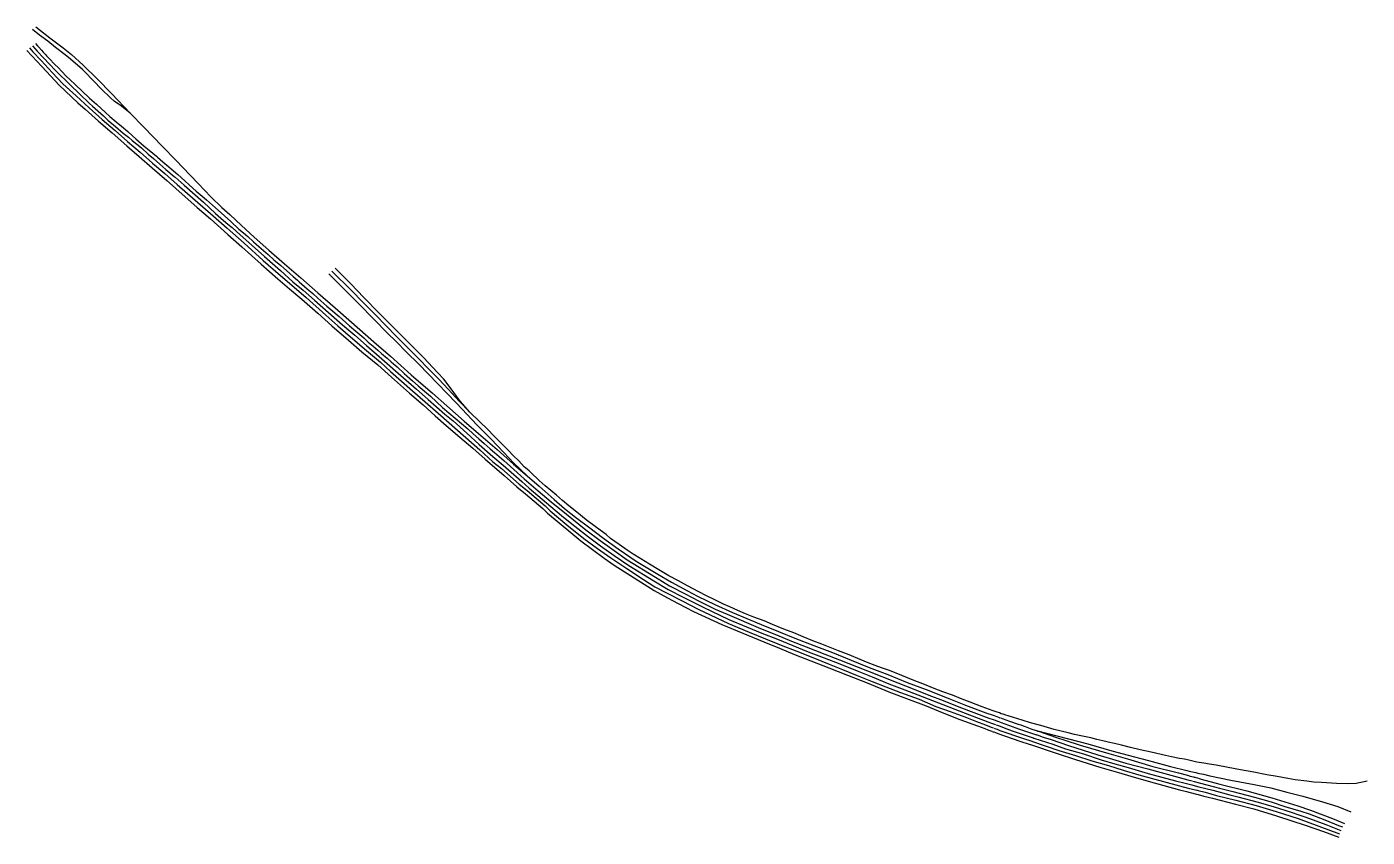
# Model space of a CAD drawing. Extents: x 6451167 to 6455043, y 1871096 to 1873438.
import ezdxf

# ---------------------------------------------------------------- set-up
doc = ezdxf.new("R2010")
doc.units = 0
doc.header["$LTSCALE"] = 100
doc.header["$MEASUREMENT"] = 0
doc.linetypes.add('D5', pattern=[1.05, 1, -0.05])
for name, color, linetype in [('seg001', 1, 'CONTINUOUS'), ('seg002', 1, 'CONTINUOUS'), ('seg003', 1, 'CONTINUOUS'), ('seg004', 1, 'CONTINUOUS'), ('seg005', 1, 'CONTINUOUS'), ('seg006', 1, 'CONTINUOUS'), ('seg007', 1, 'D5'), ('seg008', 1, 'CONTINUOUS'), ('seg009', 1, 'CONTINUOUS'), ('seg010', 1, 'CONTINUOUS'), ('seg011', 1, 'CONTINUOUS'), ('seg012', 1, 'D5')]:
    doc.layers.add(name, color=color, linetype=linetype)

msp = doc.modelspace()

# ---------------------------------------------------------------- linework, layer by layer
at = {"layer": 'seg001'}
for points in [[(6454089.7, 1871402.8), (6454089.7, 1871402.8), (6454236, 1871365.1), (6454305, 1871345.3), (6454352.2, 1871332.8), (6454411.1, 1871317), (6454474.8, 1871300), (6454521.6, 1871288.6), (6454528.3, 1871287), (6454533.3, 1871285.7), (6454538.7, 1871284.3), (6454542.7, 1871283.5), (6454547.5, 1871282.3)], [(6454089.7, 1871402.8), (6454089.7, 1871402.8), (6454089.7, 1871402.8), (6454089.7, 1871402.8), (6454089.7, 1871402.8), (6454089.7, 1871402.8), (6454089.7, 1871402.8), (6454089.7, 1871402.8), (6454090, 1871402.7), (6454090.4, 1871402.6), (6454091, 1871402.4), (6454092.7, 1871401.9), (6454145.3, 1871383.8), (6454169.4, 1871375.8), (6454212.9, 1871361.6), (6454296.3, 1871337.2), (6454350.1, 1871321.8), (6454423.7, 1871300.1), (6454497.9, 1871281.5), (6454523.6, 1871274.5), (6454531.4, 1871272.5), (6454536.6, 1871271.1), (6454539.7, 1871270.3), (6454541.3, 1871269.9), (6454542.5, 1871269.5)], [(6454068.4, 1871363.6), (6454069.7, 1871363.2), (6454146.7, 1871337.1), (6454199.4, 1871320.4), (6454270.4, 1871298.1), (6454324.3, 1871282.2), (6454360.1, 1871271.7), (6454410, 1871258), (6454500.5, 1871233), (6454520.5, 1871227.8), (6454545.9, 1871220.9), (6454549.4, 1871220.1)], [(6454073.7, 1871372.9), (6454075.8, 1871372.2), (6454151.8, 1871346.5), (6454199.9, 1871331.4), (6454247.2, 1871316.7), (6454295, 1871302.5), (6454337.3, 1871289.5), (6454383.2, 1871276.3), (6454464.9, 1871253.8), (6454525.6, 1871237.7), (6454550.3, 1871231.7), (6454551.4, 1871231.4)], [(6454079.7, 1871381.8), (6454078.1, 1871382.3), (6454079.7, 1871381.8), (6454134.5, 1871364.6), (6454171.1, 1871351.4), (6454223.2, 1871337), (6454273.6, 1871319.7), (6454313.2, 1871308.1), (6454352, 1871297), (6454410.3, 1871279.8), (6454489.1, 1871258.7), (6454513.6, 1871253.1), (6454536, 1871247.2), (6454552.2, 1871242.4), (6454553.8, 1871242)], [(6454084.8, 1871392.4), (6454087, 1871391.8), (6454088.9, 1871391.2), (6454093.6, 1871389.5), (6454106.8, 1871385), (6454129.9, 1871377.7), (6454179.3, 1871361.1), (6454264.3, 1871333.5), (6454297.4, 1871324.4), (6454345.8, 1871309.8), (6454409.2, 1871292.9), (6454524.5, 1871261.6), (6454537.4, 1871258.2)]]:
    msp.add_lwpolyline(points, dxfattribs=at)
at = {"layer": 'seg002'}
msp.add_lwpolyline([(6454548.1, 1871282.2), (6454553.3, 1871281.1), (6454558.4, 1871280.1), (6454564, 1871278.8), (6454570.1, 1871277.6), (6454588.1, 1871273.5), (6454649.5, 1871260.6), (6454716.5, 1871248.4), (6454764.4, 1871238.2), (6454810.6, 1871226.1), (6454857.6, 1871214.6), (6454914.5, 1871198.3), (6454958.7, 1871184.3), (6454996.4, 1871168.6)], dxfattribs=at)
at = {"layer": 'seg003'}
for points in [[(6452614.3, 1872140.2), (6452649, 1872110.6), (6452692.4, 1872072), (6452721.8, 1872046), (6452754.3, 1872020.3), (6452794.9, 1871989.8), (6452831.6, 1871962.2), (6452877.7, 1871928.7), (6452929.5, 1871893.1), (6452991.9, 1871856.3), (6453031.9, 1871833), (6453077.9, 1871808.1), (6453106.6, 1871792.5), (6453156.8, 1871768.3), (6453208.3, 1871744.7), (6453291.2, 1871710.5), (6453341.2, 1871690.5), (6453388.6, 1871671.1), (6453442.7, 1871649.5), (6453497.1, 1871629.3), (6453550.6, 1871607.3), (6453602.7, 1871586.5), (6453656.7, 1871565.6), (6453713, 1871542.5), (6453767.7, 1871522.5), (6453828.4, 1871498.6), (6453881.8, 1871477.3), (6453941, 1871455.2), (6453961.5, 1871447.9), (6453972.2, 1871444.2), (6453977.1, 1871442.4), (6453981.5, 1871440.8)], [(6453989.4, 1871451.3), (6453985.3, 1871452.7), (6453979.8, 1871454.7), (6453970.7, 1871457.9), (6453961.7, 1871460.9), (6453930.1, 1871472.5), (6453895.4, 1871485.6), (6453871.8, 1871494.5), (6453844.5, 1871505.7), (6453816.5, 1871516.2), (6453791.3, 1871525.5), (6453762.9, 1871536.6), (6453730.5, 1871550), (6453697.6, 1871562.9), (6453662.2, 1871577.1), (6453638.9, 1871584.9), (6453620.2, 1871592), (6453600.7, 1871599.6), (6453577.2, 1871609.7), (6453545.4, 1871622.3), (6453514.9, 1871634.7), (6453485.2, 1871646.1), (6453466.2, 1871653.9), (6453440.5, 1871663.6), (6453412.5, 1871674.9), (6453384.8, 1871686), (6453356.2, 1871697), (6453323.8, 1871710.6), (6453299.1, 1871721), (6453269.1, 1871731.8), (6453245.8, 1871741.7), (6453223.6, 1871750.9), (6453200.6, 1871761.9), (6453182.2, 1871769.1), (6453156.8, 1871781.3), (6453132.4, 1871793.4), (6453110.2, 1871805), (6453077.6, 1871822.2), (6453051.6, 1871836.3), (6453023.6, 1871851.5), (6452994.7, 1871868.7), (6452967.9, 1871884.9), (6452942.7, 1871900.5), (6452920.9, 1871914), (6452903.1, 1871925), (6452880.5, 1871941.2), (6452855.4, 1871959), (6452842.2, 1871970.2), (6452814.7, 1871990.4), (6452785, 1872012.6), (6452757.5, 1872034.8), (6452734.3, 1872053.8), (6452716.1, 1872068.6), (6452698.4, 1872083.9), (6452682.3, 1872097.8), (6452665.9, 1872111.4), (6452649.2, 1872126.3), (6452623.8, 1872150.5)], [(6452583.9, 1872108.7), (6452608.8, 1872088.1), (6452658.9, 1872045.4), (6452672.5, 1872032.1), (6452740.1, 1871976.6), (6452769, 1871952.5), (6452837.2, 1871902.3), (6452865.9, 1871881.6), (6452923.3, 1871845.4), (6452981.4, 1871808.9), (6453019.9, 1871787.4), (6453050.4, 1871771.4), (6453095.4, 1871748.3), (6453176.8, 1871710.8), (6453237.4, 1871685), (6453298.2, 1871660.3), (6453344.2, 1871641.6), (6453387.2, 1871623.5), (6453434.3, 1871605.7), (6453486.4, 1871584.7), (6453540.1, 1871563.9), (6453597.4, 1871541.5), (6453660.3, 1871516), (6453718.5, 1871493.8), (6453767.7, 1871475), (6453813.9, 1871456.4), (6453865.5, 1871436.3), (6453916.6, 1871417.1), (6453937.5, 1871409.5), (6453946.7, 1871406), (6453952.3, 1871404), (6453955, 1871403), (6453957.8, 1871402)], [(6452591.3, 1872116.2), (6452613.7, 1872097.6), (6452665.8, 1872053.2), (6452680.7, 1872039.1), (6452728.6, 1871998.6), (6452778.2, 1871958.9), (6452817.9, 1871930), (6452856.4, 1871902.7), (6452902.4, 1871872.6), (6452950.9, 1871840.8), (6452983.3, 1871819.5), (6453018.8, 1871801.1), (6453062.6, 1871778.4), (6453108.5, 1871754.5), (6453196.2, 1871713.3), (6453256.2, 1871688.3), (6453303.3, 1871669.1), (6453348.5, 1871651), (6453393.5, 1871633.1), (6453444.8, 1871612.7), (6453487.3, 1871595.7), (6453525.8, 1871580.4), (6453568.9, 1871563.2), (6453611.9, 1871546.1), (6453651.1, 1871530.5), (6453694, 1871513.4), (6453747.6, 1871494.3), (6453795.8, 1871473.8), (6453837.1, 1871459.3), (6453879.7, 1871443.1), (6453914, 1871430.1), (6453939.1, 1871420.7), (6453951.6, 1871415.7), (6453958.5, 1871413.1), (6453963, 1871411.4)], [(6452598.3, 1872123.7), (6452620, 1872104.7), (6452670, 1872061.6), (6452713.7, 1872025), (6452743, 1872001.4), (6452791.6, 1871963.9), (6452826.3, 1871937.8), (6452865.8, 1871910.1), (6452907.9, 1871880.7), (6452980.1, 1871837), (6453022, 1871811.5), (6453066.8, 1871788), (6453111.1, 1871766.2), (6453122.7, 1871760.2), (6453197, 1871725.3), (6453248.4, 1871703.4), (6453293, 1871685.4), (6453338.5, 1871667.6), (6453382.5, 1871649.6), (6453426.8, 1871631.8), (6453472.8, 1871614.3), (6453518, 1871596.6), (6453568.1, 1871576.4), (6453611.6, 1871559.5), (6453659.7, 1871539.1), (6453706.5, 1871521.9), (6453744.3, 1871507.2), (6453786, 1871490.9), (6453833.9, 1871472.6), (6453880.5, 1871453.9), (6453946.3, 1871429.4), (6453957.2, 1871425.5), (6453962.9, 1871423.4), (6453965.6, 1871422.4), (6453968.5, 1871421.3)], [(6452605.5, 1872131.1), (6452645.6, 1872096.8), (6452683.4, 1872064.5), (6452727.7, 1872029.3), (6452784.1, 1871984.4), (6452824.8, 1871953.5), (6452865.9, 1871924.1), (6452903, 1871897.4), (6452984.9, 1871847.3), (6453025.2, 1871822.6), (6453070.8, 1871799.4), (6453089.2, 1871789), (6453111.8, 1871778.2), (6453130.4, 1871768.3), (6453158, 1871754.7), (6453192.9, 1871740.4), (6453288.8, 1871699.1), (6453335.2, 1871680.3), (6453378.5, 1871662.7), (6453420.7, 1871645.5), (6453475.1, 1871624.7), (6453517.7, 1871608), (6453598.7, 1871576.2), (6453686.3, 1871541.8), (6453730.6, 1871524.2), (6453775.8, 1871506.4), (6453816.7, 1871491), (6453862.6, 1871472.7), (6453949.5, 1871439.7), (6453961.6, 1871435.5), (6453967.7, 1871433.5), (6453974, 1871431.2)]]:
    msp.add_lwpolyline(points, dxfattribs=at)
at = {"layer": 'seg004'}
msp.add_lwpolyline([(6455043.4, 1871257.6), (6455011.4, 1871251), (6454986.9, 1871250.1), (6454955, 1871250.7), (6454911.4, 1871253.4), (6454889.5, 1871254.5), (6454868.4, 1871257.5), (6454835.3, 1871261.6), (6454814.2, 1871265.3), (6454782.7, 1871271.4), (6454753.2, 1871275.9), (6454715.3, 1871283.6), (6454676.9, 1871290.8), (6454641.3, 1871297.4), (6454606.5, 1871303.5), (6454587.2, 1871306.7), (6454571.1, 1871309.8), (6454550.6, 1871313), (6454531.3, 1871317.6), (6454514.8, 1871321), (6454501.1, 1871323.2), (6454477.2, 1871328.2), (6454459.7, 1871332.2), (6454418.9, 1871341), (6454387.1, 1871348.3), (6454358.8, 1871355), (6454332.6, 1871361.6), (6454312.4, 1871366.3), (6454294.8, 1871370.4), (6454278.7, 1871373.8), (6454261.7, 1871378.4), (6454244, 1871382.4), (6454219.7, 1871388.1), (6454197.3, 1871392.8), (6454178.6, 1871397.2), (6454158.3, 1871402.6), (6454138.4, 1871407), (6454099.4, 1871418.3), (6454096, 1871419.2), (6454069.7, 1871425.8), (6454045.7, 1871433.7), (6454020.9, 1871441.7), (6454005.4, 1871446.2), (6453998, 1871448.7), (6453991, 1871451.1)], dxfattribs=at)
at = {"layer": 'seg005'}
for points in [[(6451730.7, 1872915.9), (6451753.7, 1872895), (6451788.2, 1872863.7), (6451824.3, 1872830), (6451866.8, 1872792.5), (6451912.6, 1872753.1), (6451959.3, 1872712.5), (6452008.8, 1872669.3), (6452058.9, 1872625.6), (6452106.3, 1872583.9), (6452170.8, 1872527.1), (6452218.7, 1872485.9), (6452278.6, 1872432.4), (6452339.8, 1872379.3), (6452382.1, 1872342.2), (6452432.3, 1872298.1), (6452472.9, 1872262.7), (6452527.4, 1872215.9), (6452574.9, 1872173.7), (6452614.3, 1872140.2)], [(6451697.9, 1872883), (6451748.8, 1872837.9), (6451789.3, 1872801.8), (6451844.9, 1872752.2), (6451893.2, 1872709.1), (6451926.8, 1872680.8), (6451962.6, 1872650.4), (6452008.8, 1872610.4), (6452048.7, 1872574), (6452096.9, 1872532.4), (6452135.7, 1872498.5), (6452182.4, 1872460.6), (6452221.8, 1872425.4), (6452273.7, 1872379.2), (6452313.3, 1872344.9), (6452348.3, 1872313.3), (6452380, 1872286), (6452419.7, 1872252.2), (6452456.7, 1872219.8), (6452492.7, 1872188), (6452547.2, 1872141.2), (6452583.9, 1872108.7)], [(6451705.8, 1872891.8), (6451746.8, 1872855.5), (6451795.6, 1872812.5), (6451850.5, 1872762.5), (6451900.9, 1872719.1), (6451933.8, 1872690.9), (6451974.5, 1872655.1), (6452031.9, 1872604.6), (6452066.9, 1872573.7), (6452103.3, 1872542.2), (6452149.6, 1872502.7), (6452189.6, 1872468.2), (6452218.5, 1872441.6), (6452282.7, 1872385.8), (6452318.8, 1872354.3), (6452356.5, 1872320.8), (6452436.8, 1872251.3), (6452477.1, 1872214.8), (6452515.2, 1872180.3), (6452540.2, 1872161), (6452591.3, 1872116.2)], [(6451712.6, 1872898.7), (6451735.9, 1872878.5), (6451748.8, 1872867.5), (6451760.9, 1872857.4), (6451784.4, 1872836.2), (6451800.8, 1872821.9), (6451818.6, 1872805.3), (6451854.7, 1872774.1), (6451900.8, 1872733.1), (6451936.8, 1872701.2), (6451965.8, 1872676.9), (6451998.9, 1872647.9), (6452039.5, 1872612.1), (6452079.7, 1872576.9), (6452115.8, 1872546.2), (6452149.3, 1872516.8), (6452178.7, 1872491.5), (6452209.6, 1872464.9), (6452240.6, 1872437.1), (6452294.1, 1872390.9), (6452327.8, 1872360.4), (6452376.3, 1872318.3), (6452399.8, 1872299.2), (6452439.8, 1872263.3), (6452475.6, 1872231.1), (6452514.3, 1872196.2), (6452544.8, 1872170.7), (6452598.3, 1872123.7)], [(6451720.8, 1872907.6), (6451757, 1872875.1), (6451780.5, 1872853.4), (6451793.7, 1872842.2), (6451805.9, 1872832), (6451822.5, 1872816.6), (6451838, 1872802.6), (6451864.6, 1872779.5), (6451881.8, 1872764.7), (6451901.8, 1872747.5), (6451910.1, 1872740.4), (6451926.4, 1872725.7), (6451937.7, 1872716.4), (6451950.3, 1872705.2), (6451954.9, 1872701.1), (6451977.7, 1872680.9), (6451994, 1872666.6), (6452009.1, 1872653.2), (6452034.2, 1872630.9), (6452046.1, 1872621.1), (6452070.2, 1872600.4), (6452079.7, 1872591.8), (6452100.1, 1872573.3), (6452118.3, 1872558.2), (6452141.2, 1872538.6), (6452153.8, 1872526.8), (6452168.5, 1872514.7), (6452181.9, 1872503.7), (6452193.2, 1872493.5), (6452208.7, 1872480.4), (6452221, 1872469.9), (6452227.4, 1872463.9), (6452238.1, 1872454.7), (6452258.8, 1872435.7), (6452282.4, 1872414.5), (6452298.6, 1872400.5), (6452334.2, 1872369.9), (6452369.3, 1872337.9), (6452405.8, 1872307), (6452442, 1872275.6), (6452457.7, 1872261.9), (6452474.7, 1872246.6), (6452489.4, 1872233.4), (6452507.1, 1872218), (6452519.9, 1872207.2), (6452546.9, 1872184.3), (6452565.7, 1872167), (6452605.5, 1872131.1)]]:
    msp.add_lwpolyline(points, dxfattribs=at)
at = {"layer": 'seg006'}
for points in [[(6452614.3, 1872140.2), (6452574.9, 1872177.2), (6452562.1, 1872190.9), (6452529.4, 1872226.1), (6452508, 1872248.2), (6452488.1, 1872267.8), (6452470.1, 1872285.9), (6452452.9, 1872303.7), (6452440.1, 1872317.1)], [(6452623.8, 1872150.5), (6452620, 1872154.2), (6452605.8, 1872166.5), (6452589.8, 1872183.1), (6452573.6, 1872199.2), (6452559.6, 1872213.1), (6452539.2, 1872234.6), (6452519.1, 1872254.2), (6452497.9, 1872276.2), (6452476.7, 1872296.5), (6452448.6, 1872323.7)]]:
    msp.add_lwpolyline(points, dxfattribs=at)
at = {"layer": 'seg007'}
for points in [[(6452440.1, 1872317.1), (6452409.2, 1872349.7), (6452380.8, 1872379.7), (6452357, 1872404.8), (6452326.6, 1872436.1), (6452301.4, 1872461.7), (6452262.8, 1872499.7), (6452236.9, 1872526.4), (6452208.2, 1872554.3), (6452172.8, 1872590.6), (6452126.1, 1872638.5), (6452087.6, 1872677), (6452040.4, 1872723.8)], [(6452448.6, 1872323.7), (6452417.2, 1872356.3), (6452385.4, 1872390.6), (6452359, 1872419.6), (6452327.5, 1872450.4), (6452301.8, 1872476.9), (6452275.3, 1872503.6), (6452237.5, 1872542), (6452230.8, 1872548.5), (6452210.8, 1872568.8), (6452169.4, 1872611), (6452139.2, 1872641.8), (6452106.3, 1872675.4), (6452049.2, 1872731.8)], [(6452448.6, 1872323.7), (6452420.5, 1872356.3), (6452391.5, 1872395.8), (6452372.7, 1872419.3), (6452355.2, 1872438.5), (6452314.2, 1872481.8), (6452288.6, 1872507.9), (6452254.3, 1872542), (6452222.1, 1872574.1), (6452185.3, 1872611.3), (6452142.1, 1872655.7), (6452103.9, 1872694.9), (6452064.2, 1872734.2), (6452058.3, 1872740)]]:
    msp.add_lwpolyline(points, dxfattribs=at)
at = {"layer": 'seg008'}
for points in [[(6451174.9, 1873376.7), (6451184.6, 1873365.8), (6451208.2, 1873340.4), (6451240.6, 1873305.9), (6451271.3, 1873273.2), (6451309.5, 1873238), (6451347.3, 1873203.6), (6451385.2, 1873169.8), (6451422.3, 1873137.7), (6451458.4, 1873106.8), (6451494.8, 1873075.5), (6451530.6, 1873044.1), (6451566.3, 1873013.9), (6451602, 1872982.5), (6451705.8, 1872891.8)], [(6451183.5, 1873382.7), (6451197, 1873367.4), (6451215.7, 1873347.7), (6451232.4, 1873329.6), (6451249.4, 1873312.6), (6451259.2, 1873302.1), (6451283.5, 1873278.4), (6451292.9, 1873269.4), (6451318.2, 1873245.5), (6451348.4, 1873216.5), (6451357.3, 1873208.7), (6451389.2, 1873180.7), (6451401.7, 1873168.3), (6451423.9, 1873149.9), (6451446, 1873130.5), (6451460.7, 1873118.5), (6451472, 1873109.3), (6451498.3, 1873087.8), (6451518.2, 1873069.3), (6451533.5, 1873056.8), (6451551.6, 1873040.8), (6451569.4, 1873025.5), (6451593, 1873005.2), (6451596.3, 1873002.8), (6451622.3, 1872980), (6451678, 1872931.2), (6451712.6, 1872898.7)], [(6451192, 1873389.7), (6451198.1, 1873383), (6451201.6, 1873379.1), (6451209.3, 1873370.3), (6451214.7, 1873364.3), (6451220.8, 1873357.7), (6451224.4, 1873353.9), (6451232.8, 1873345.2), (6451247.1, 1873330.2), (6451258.2, 1873319.7), (6451267, 1873309.8), (6451282.2, 1873294.4), (6451291.6, 1873285.6), (6451307.6, 1873270.3), (6451326.9, 1873251.8), (6451348.1, 1873231.5), (6451368.2, 1873214.3), (6451394.7, 1873190.6), (6451407.4, 1873178.3), (6451425.7, 1873163.2), (6451440.8, 1873150.3), (6451458.9, 1873134.8), (6451473.1, 1873122.6), (6451482.7, 1873114.4), (6451506.7, 1873093.3), (6451516.5, 1873085.2), (6451531.5, 1873072.7), (6451542.4, 1873063.7), (6451545, 1873061.5), (6451560, 1873047.8), (6451577.5, 1873032.7), (6451584.4, 1873027.1), (6451604.2, 1873010.9), (6451623.7, 1872993), (6451636.5, 1872981.3), (6451656.4, 1872963.2), (6451673.9, 1872947.9), (6451686.6, 1872937.6), (6451703.8, 1872922.1), (6451720.8, 1872907.6)], [(6451167, 1873369.4), (6451210.2, 1873322.8), (6451249.4, 1873281.3), (6451260.7, 1873269.2), (6451314.8, 1873218.3), (6451335.4, 1873200.2), (6451374.8, 1873164.9), (6451414, 1873131.6), (6451456.1, 1873093.8), (6451492, 1873063.3), (6451529.5, 1873030.3), (6451572.4, 1872993.5), (6451588.1, 1872979.3), (6451597.9, 1872970.6), (6451660, 1872915.9), (6451697.9, 1872883)]]:
    msp.add_lwpolyline(points, dxfattribs=at)
at = {"layer": 'seg009'}
msp.add_lwpolyline([(6451466, 1873188.5), (6451505.5, 1873148.1), (6451558.6, 1873093.3), (6451597.9, 1873052.2), (6451639.5, 1873009.5), (6451663, 1872985), (6451699.6, 1872946.7), (6451730.7, 1872915.9)], dxfattribs=at)
at = {"layer": 'seg010'}
for points in [[(6451466, 1873188.5), (6451441, 1873208.9), (6451420, 1873222.7), (6451408.6, 1873232.4), (6451383.2, 1873258), (6451359.9, 1873281.4), (6451334.1, 1873308.4), (6451328.1, 1873314.6), (6451293.2, 1873344.6), (6451278.3, 1873357), (6451250.4, 1873378.4), (6451227.7, 1873396), (6451204, 1873414), (6451183.3, 1873429.8)], [(6451193, 1873437.8), (6451233.7, 1873406.4), (6451271.7, 1873377.4), (6451296.3, 1873357.5), (6451330.4, 1873326.6), (6451370.8, 1873287.4), (6451412.9, 1873243.7), (6451466, 1873188.5)]]:
    msp.add_lwpolyline(points, dxfattribs=at)
at = {"layer": 'seg011'}
for points in [[(6454539.2, 1871257.7), (6454543.1, 1871256.9), (6454616.6, 1871237.4), (6454654.7, 1871227.4), (6454717.6, 1871211.7), (6454765.8, 1871197.9), (6454805.3, 1871184.8), (6454851.2, 1871170.6), (6454875.7, 1871163.2), (6454920.9, 1871146.2), (6454960.9, 1871129.6), (6454972.3, 1871125.6)], [(6454543.4, 1871269.4), (6454543.4, 1871269.4), (6454545.4, 1871268.9), (6454547.6, 1871268.3), (6454552.7, 1871266.8), (6454557.4, 1871265.4), (6454563.3, 1871263.8), (6454616.8, 1871249.1), (6454695.7, 1871229.7), (6454767.2, 1871209.6), (6454843.2, 1871186.5), (6454879.6, 1871173.8), (6454943.1, 1871149.6), (6454978.1, 1871134.9)], [(6454554.6, 1871241.8), (6454556.6, 1871241.3), (6454576.6, 1871236.2), (6454596.8, 1871231.3), (6454646.6, 1871217.9), (6454669.6, 1871212.5), (6454728.3, 1871196.8), (6454774.2, 1871183.6), (6454823.9, 1871168), (6454846.1, 1871160.3), (6454866.3, 1871153.9), (6454923.6, 1871132.2), (6454967, 1871114.7)], [(6454550.3, 1871219.9), (6454554.4, 1871218.9), (6454570.8, 1871214.6), (6454595.8, 1871208.2), (6454662.4, 1871191.3), (6454716, 1871177.4), (6454781.1, 1871157.7), (6454867.2, 1871129.6), (6454917.1, 1871112.2), (6454961.3, 1871095.7)], [(6454552.1, 1871231.3), (6454554.6, 1871230.8), (6454574.6, 1871225.7), (6454608.1, 1871216.3), (6454663.3, 1871202.8), (6454722, 1871187.4), (6454780.1, 1871170.2), (6454843.5, 1871150.1), (6454963.6, 1871105.6)]]:
    msp.add_lwpolyline(points, dxfattribs=at)
at = {"layer": 'seg012'}
for points in [[(6453982.7, 1871440.4), (6453990.4, 1871437.6), (6453998.7, 1871434.7), (6454009, 1871431.2), (6454017.2, 1871428.3), (6454025.7, 1871425.5), (6454034.4, 1871422.3), (6454041.4, 1871420.1), (6454048.5, 1871417.5), (6454054, 1871415.4), (6454063.8, 1871411.8), (6454073.4, 1871408.3), (6454083.6, 1871404.9), (6454088.8, 1871403.1), (6454089.7, 1871402.8)], [(6453959.3, 1871401.5), (6453961.5, 1871400.5), (6453963.6, 1871399.8), (6453968.1, 1871398.3), (6453975.1, 1871395.7), (6454039.2, 1871373.2), (6454068.3, 1871363.7), (6454068.4, 1871363.6)], [(6453964.3, 1871410.9), (6453966.7, 1871410.1), (6453969.1, 1871409.3), (6453973.6, 1871407.6), (6453981.5, 1871404.4), (6454046.3, 1871382), (6454073.6, 1871372.9), (6454073.7, 1871372.9)], [(6453970.1, 1871420.7), (6453972.9, 1871419.9), (6453975.9, 1871418.8), (6453982.1, 1871416.5), (6453993.9, 1871412.2), (6454017, 1871403.5), (6454077.7, 1871382.5), (6454078.1, 1871382.3)], [(6453975.3, 1871430.8), (6453979.8, 1871429.3), (6453984.7, 1871427.4), (6453995.1, 1871423.8), (6454038.3, 1871408.3), (6454084.4, 1871392.5), (6454084.8, 1871392.4)]]:
    msp.add_lwpolyline(points, dxfattribs=at)

doc.saveas('drawing.dxf')
